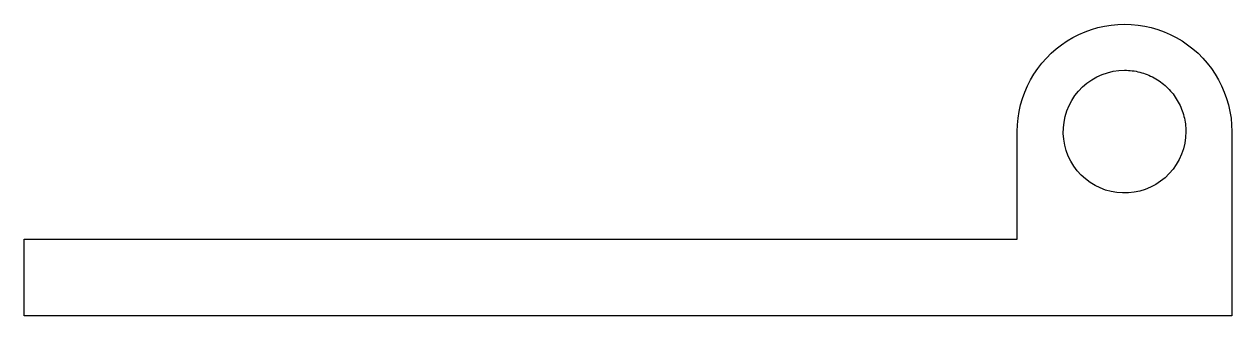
# Model space of a CAD drawing. Header units: metres. Extents: x -51.9 to 26.9, y 0 to 19.
import ezdxf

# ---------------------------------------------------------------- set-up
doc = ezdxf.new("R2010")
doc.units = ezdxf.units.M

msp = doc.modelspace()

# ---------------------------------------------------------------- linework, layer by layer
for points in [[(12.9, 12), (12.914, 12.44), (12.955, 12.877), (13.024, 13.312), (13.12, 13.741), (13.243, 14.163), (13.392, 14.577), (13.566, 14.98), (13.766, 15.372), (13.99, 15.751), (14.237, 16.114), (14.506, 16.462), (14.797, 16.792), (15.108, 17.103), (15.438, 17.394), (15.786, 17.663), (16.149, 17.91), (16.528, 18.134), (16.92, 18.334), (17.323, 18.508), (17.737, 18.657), (18.159, 18.78), (18.588, 18.876), (19.023, 18.945), (19.46, 18.986), (19.9, 19), (20.34, 18.986), (20.777, 18.945), (21.212, 18.876), (21.641, 18.78), (22.063, 18.657), (22.477, 18.508), (22.88, 18.334), (23.272, 18.134), (23.651, 17.91), (24.014, 17.663), (24.362, 17.394), (24.692, 17.103), (25.003, 16.792), (25.294, 16.462), (25.563, 16.114), (25.81, 15.751), (26.034, 15.372), (26.234, 14.98), (26.408, 14.577), (26.557, 14.163), (26.68, 13.741), (26.776, 13.312), (26.845, 12.877), (26.886, 12.44), (26.9, 12)], [(23.9, 12), (23.882, 11.624), (23.829, 11.25), (23.741, 10.884), (23.619, 10.528), (23.464, 10.184), (23.277, 9.857), (23.061, 9.548), (22.816, 9.262), (22.545, 9), (22.251, 8.764), (21.936, 8.557), (21.603, 8.381), (21.255, 8.236), (20.895, 8.126), (20.526, 8.049), (20.151, 8.008), (19.774, 8.002), (19.399, 8.032), (19.027, 8.096), (18.664, 8.196), (18.311, 8.329), (17.973, 8.495), (17.652, 8.692), (17.35, 8.918), (17.072, 9.172), (16.818, 9.45), (16.592, 9.752), (16.395, 10.073), (16.229, 10.411), (16.096, 10.764), (15.996, 11.127), (15.932, 11.499), (15.902, 11.874), (15.908, 12.251), (15.949, 12.626), (16.026, 12.995), (16.136, 13.355), (16.281, 13.703), (16.457, 14.036), (16.664, 14.351), (16.9, 14.645), (17.162, 14.916), (17.448, 15.161), (17.757, 15.377), (18.084, 15.564), (18.428, 15.719), (18.784, 15.841), (19.15, 15.929), (19.524, 15.982), (19.9, 16)], [(19.9, 16), (20.026, 15.998), (20.151, 15.992), (20.276, 15.982), (20.401, 15.968), (20.526, 15.951), (20.65, 15.929), (20.773, 15.904), (20.895, 15.874), (21.016, 15.841), (21.136, 15.804), (21.255, 15.764), (21.372, 15.719), (21.489, 15.671), (21.603, 15.619), (21.716, 15.564), (21.827, 15.505), (21.936, 15.443), (22.043, 15.377), (22.148, 15.308), (22.251, 15.236), (22.352, 15.161), (22.45, 15.082), (22.545, 15), (22.638, 14.916), (22.728, 14.828), (22.816, 14.738), (22.9, 14.645), (22.982, 14.55), (23.061, 14.452), (23.136, 14.351), (23.208, 14.248), (23.277, 14.143), (23.343, 14.036), (23.405, 13.927), (23.464, 13.816), (23.519, 13.703), (23.571, 13.589), (23.619, 13.472), (23.664, 13.355), (23.704, 13.236), (23.741, 13.116), (23.774, 12.995), (23.804, 12.873), (23.829, 12.75), (23.851, 12.626), (23.868, 12.501), (23.882, 12.376), (23.892, 12.251), (23.898, 12.126), (23.9, 12)], [(12.9, 5), (12.9, 5.14), (12.9, 5.28), (12.9, 5.42), (12.9, 5.56), (12.9, 5.7), (12.9, 5.84), (12.9, 5.98), (12.9, 6.12), (12.9, 6.26), (12.9, 6.4), (12.9, 6.54), (12.9, 6.68), (12.9, 6.82), (12.9, 6.96), (12.9, 7.1), (12.9, 7.24), (12.9, 7.38), (12.9, 7.52), (12.9, 7.66), (12.9, 7.8), (12.9, 7.94), (12.9, 8.08), (12.9, 8.22), (12.9, 8.36), (12.9, 8.5), (12.9, 8.64), (12.9, 8.78), (12.9, 8.92), (12.9, 9.06), (12.9, 9.2), (12.9, 9.34), (12.9, 9.48), (12.9, 9.62), (12.9, 9.76), (12.9, 9.9), (12.9, 10.04), (12.9, 10.18), (12.9, 10.32), (12.9, 10.46), (12.9, 10.6), (12.9, 10.74), (12.9, 10.88), (12.9, 11.02), (12.9, 11.16), (12.9, 11.3), (12.9, 11.44), (12.9, 11.58), (12.9, 11.72), (12.9, 11.86), (12.9, 12)], [(12.9, 5), (12.9, 5.14), (12.9, 5.28), (12.9, 5.42), (12.9, 5.56), (12.9, 5.7), (12.9, 5.84), (12.9, 5.98), (12.9, 6.12), (12.9, 6.26), (12.9, 6.4), (12.9, 6.54), (12.9, 6.68), (12.9, 6.82), (12.9, 6.96), (12.9, 7.1), (12.9, 7.24), (12.9, 7.38), (12.9, 7.52), (12.9, 7.66), (12.9, 7.8), (12.9, 7.94), (12.9, 8.08), (12.9, 8.22), (12.9, 8.36), (12.9, 8.5), (12.9, 8.64), (12.9, 8.78), (12.9, 8.92), (12.9, 9.06), (12.9, 9.2), (12.9, 9.34), (12.9, 9.48), (12.9, 9.62), (12.9, 9.76), (12.9, 9.9), (12.9, 10.04), (12.9, 10.18), (12.9, 10.32), (12.9, 10.46), (12.9, 10.6), (12.9, 10.74), (12.9, 10.88), (12.9, 11.02), (12.9, 11.16), (12.9, 11.3), (12.9, 11.44), (12.9, 11.58), (12.9, 11.72), (12.9, 11.86), (12.9, 12)], [(26.9, 12), (26.9, 11.76), (26.9, 11.52), (26.9, 11.28), (26.9, 11.04), (26.9, 10.8), (26.9, 10.56), (26.9, 10.32), (26.9, 10.08), (26.9, 9.84), (26.9, 9.6), (26.9, 9.36), (26.9, 9.12), (26.9, 8.88), (26.9, 8.64), (26.9, 8.4), (26.9, 8.16), (26.9, 7.92), (26.9, 7.68), (26.9, 7.44), (26.9, 7.2), (26.9, 6.96), (26.9, 6.72), (26.9, 6.48), (26.9, 6.24), (26.9, 6), (26.9, 5.76), (26.9, 5.52), (26.9, 5.28), (26.9, 5.04), (26.9, 4.8), (26.9, 4.56), (26.9, 4.32), (26.9, 4.08), (26.9, 3.84), (26.9, 3.6), (26.9, 3.36), (26.9, 3.12), (26.9, 2.88), (26.9, 2.64), (26.9, 2.4), (26.9, 2.16), (26.9, 1.92), (26.9, 1.68), (26.9, 1.44), (26.9, 1.2), (26.9, 0.96), (26.9, 0.72), (26.9, 0.48), (26.9, 0.24), (26.9, 0)], [(-51.9, 0), (-51.9, 0.1), (-51.9, 0.2), (-51.9, 0.3), (-51.9, 0.4), (-51.9, 0.5), (-51.9, 0.6), (-51.9, 0.7), (-51.9, 0.8), (-51.9, 0.9), (-51.9, 1), (-51.9, 1.1), (-51.9, 1.2), (-51.9, 1.3), (-51.9, 1.4), (-51.9, 1.5), (-51.9, 1.6), (-51.9, 1.7), (-51.9, 1.8), (-51.9, 1.9), (-51.9, 2), (-51.9, 2.1), (-51.9, 2.2), (-51.9, 2.3), (-51.9, 2.4), (-51.9, 2.5), (-51.9, 2.6), (-51.9, 2.7), (-51.9, 2.8), (-51.9, 2.9), (-51.9, 3), (-51.9, 3.1), (-51.9, 3.2), (-51.9, 3.3), (-51.9, 3.4), (-51.9, 3.5), (-51.9, 3.6), (-51.9, 3.7), (-51.9, 3.8), (-51.9, 3.9), (-51.9, 4), (-51.9, 4.1), (-51.9, 4.2), (-51.9, 4.3), (-51.9, 4.4), (-51.9, 4.5), (-51.9, 4.6), (-51.9, 4.7), (-51.9, 4.8), (-51.9, 4.9), (-51.9, 5)], [(-51.9, 5), (-50.604, 5), (-49.308, 5), (-48.012, 5), (-46.716, 5), (-45.42, 5), (-44.124, 5), (-42.828, 5), (-41.532, 5), (-40.236, 5), (-38.94, 5), (-37.644, 5), (-36.348, 5), (-35.052, 5), (-33.756, 5), (-32.46, 5), (-31.164, 5), (-29.868, 5), (-28.572, 5), (-27.276, 5), (-25.98, 5), (-24.684, 5), (-23.388, 5), (-22.092, 5), (-20.796, 5), (-19.5, 5), (-18.204, 5), (-16.908, 5), (-15.612, 5), (-14.316, 5), (-13.02, 5), (-11.724, 5), (-10.428, 5), (-9.132, 5), (-7.836, 5), (-6.54, 5), (-5.244, 5), (-3.948, 5), (-2.652, 5), (-1.356, 5), (-0.06, 5), (1.236, 5), (2.532, 5), (3.828, 5), (5.124, 5), (6.42, 5), (7.716, 5), (9.012, 5), (10.308, 5), (11.604, 5), (12.9, 5)], [(-20, 5), (-19.342, 5), (-18.684, 5), (-18.026, 5), (-17.368, 5), (-16.71, 5), (-16.052, 5), (-15.394, 5), (-14.736, 5), (-14.078, 5), (-13.42, 5), (-12.762, 5), (-12.104, 5), (-11.446, 5), (-10.788, 5), (-10.13, 5), (-9.472, 5), (-8.814, 5), (-8.156, 5), (-7.498, 5), (-6.84, 5), (-6.182, 5), (-5.524, 5), (-4.866, 5), (-4.208, 5), (-3.55, 5), (-2.892, 5), (-2.234, 5), (-1.576, 5), (-0.918, 5), (-0.26, 5), (0.398, 5), (1.056, 5), (1.714, 5), (2.372, 5), (3.03, 5), (3.688, 5), (4.346, 5), (5.004, 5), (5.662, 5), (6.32, 5), (6.978, 5), (7.636, 5), (8.294, 5), (8.952, 5), (9.61, 5), (10.268, 5), (10.926, 5), (11.584, 5), (12.242, 5), (12.9, 5)], [(26.9, 0), (25.324, 0), (23.748, 0), (22.172, 0), (20.596, 0), (19.02, 0), (17.444, 0), (15.868, 0), (14.292, 0), (12.716, 0), (11.14, 0), (9.564, 0), (7.988, 0), (6.412, 0), (4.836, 0), (3.26, 0), (1.684, 0), (0.108, 0), (-1.468, 0), (-3.044, 0), (-4.62, 0), (-6.196, 0), (-7.772, 0), (-9.348, 0), (-10.924, 0), (-12.5, 0), (-14.076, 0), (-15.652, 0), (-17.228, 0), (-18.804, 0), (-20.38, 0), (-21.956, 0), (-23.532, 0), (-25.108, 0), (-26.684, 0), (-28.26, 0), (-29.836, 0), (-31.412, 0), (-32.988, 0), (-34.564, 0), (-36.14, 0), (-37.716, 0), (-39.292, 0), (-40.868, 0), (-42.444, 0), (-44.02, 0), (-45.596, 0), (-47.172, 0), (-48.748, 0), (-50.324, 0), (-51.9, 0)]]:
    msp.add_lwpolyline(points)

doc.saveas('drawing.dxf')
